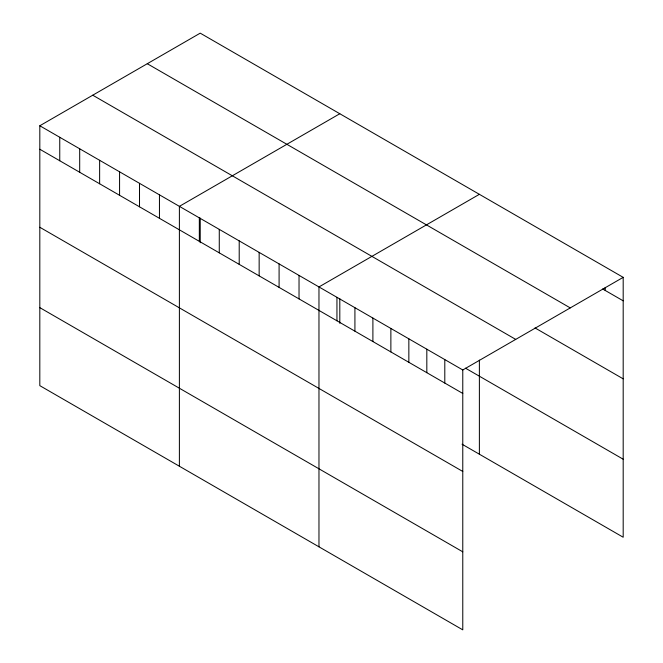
<?xml version="1.0" encoding="UTF-8"?>
<svg xmlns="http://www.w3.org/2000/svg" width="663" height="663" viewBox="0 0 663 663"><rect width="100%" height="100%" fill="white"/><g stroke="black" fill="none" stroke-linecap="round" stroke-linejoin="round"><path stroke-width="0.99" d="M39.813 125.763L462.774 369.962L462.774 629.85L39.813 385.651L39.813 125.763L200.226 33.15L623.187 277.349L623.187 537.237L462.045 444.202M339.804 113.738L179.391 206.35L179.391 466.238M479.382 194.317L318.969 286.938L318.969 546.826M462.774 369.962L623.187 277.349M602.642 288.969L623.187 300.828M147.285 63.714L570.255 307.905M535.024 327.936L623.187 378.838M92.745 95.199L515.715 339.398M465.509 368.189L623.187 459.219M39.813 149.241L462.774 393.441M39.813 227.26L462.774 471.459M39.813 307.64L462.774 551.831M605.211 287.386L605.211 290.452M479.382 360.117L479.382 454.205M444.798 359.586L444.798 383.065M426.823 349.202L426.823 372.689M408.847 338.826L408.847 362.305M390.872 328.45L390.872 351.929M372.896 318.066L372.896 341.553M354.92 307.69L354.92 331.168M339.804 298.69L339.804 323.32M336.945 297.314L336.945 320.793M299.03 275.418L299.03 298.905M279.09 263.907L279.09 287.394M259.15 252.396L259.15 275.874M239.21 240.884L239.21 264.363M219.271 229.373L219.271 252.852M200.226 218.102L200.226 242.741M199.331 217.862L199.331 241.34M159.452 194.839L159.452 218.318M139.512 183.328L139.512 206.806M119.572 171.816L119.572 195.295M99.632 160.305L99.632 183.784M79.693 148.785L79.693 172.272M59.753 137.274L59.753 160.761"/></g></svg>
